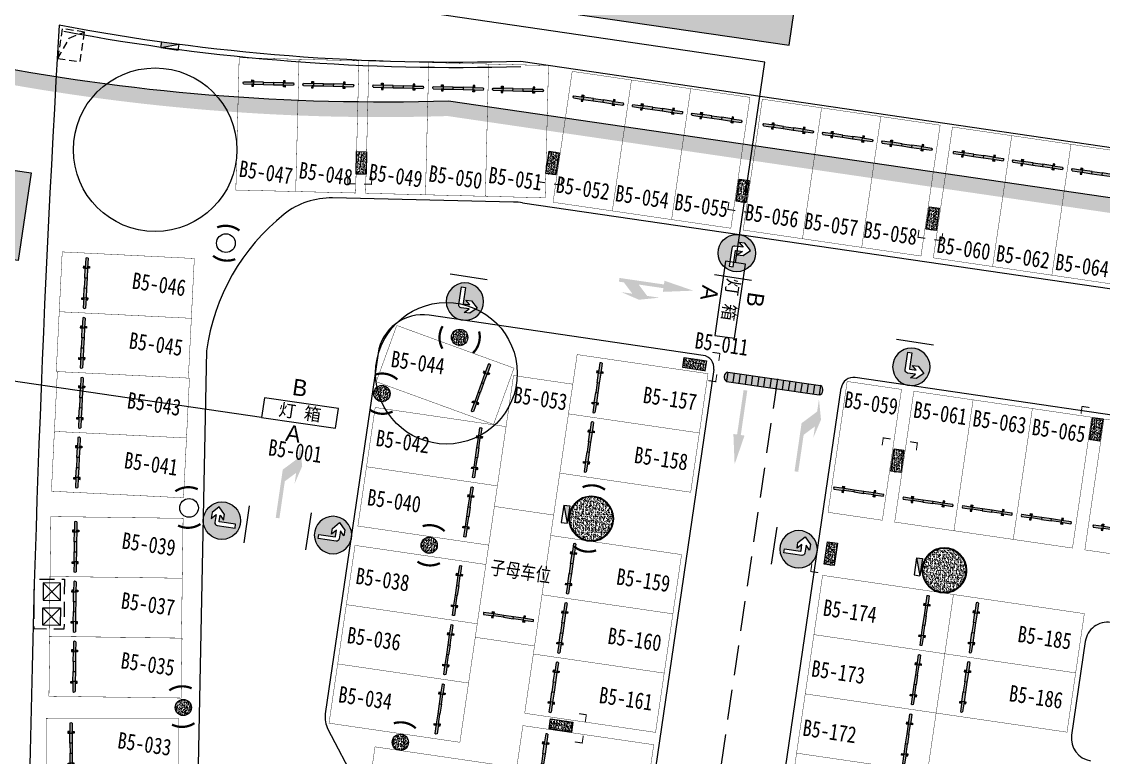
# Model space of a CAD drawing. Header units: inches. Extents: x -414268 to 632271, y -366004 to 318730.
# Drawn here: x -299767 to -256422, y 224862 to 254343 of the extents above; entities that cross this region are included whole.
import ezdxf

# ---------------------------------------------------------------- set-up
doc = ezdxf.new("R2010")
doc.units = ezdxf.units.IN
doc.header["$LTSCALE"] = 1200
doc.header["$MEASUREMENT"] = 0
doc.linetypes.add('DASHEDX2', pattern=[1.5, 1, -0.5])
doc.linetypes.add('HIDDEN', pattern=[0.375, 0.25, -0.125])
doc.layers.get('0').update_dxf_attribs({"linetype": 'CONTINUOUS', "lineweight": 0})
for name, color, linetype, lineweight in [('$DDT_AUDIT_GENERATED__1E20', 7, 'CONTINUOUS', 0), ('$DDT_AUDIT_GENERATED__1E23', 7, 'CONTINUOUS', 0), ('0--PAI--', 7, 'CONTINUOUS', 0), ('0--PAI--BLACK', 7, 'CONTINUOUS', 0), ('0--PAI--BLUE', 5, 'CONTINUOUS', 0), ('0--PAI--HUANG', 40, 'CONTINUOUS', 0), ('0--子母车位（文字）', 11, 'CONTINUOUS', 0), ('0--弧型立面标', 7, 'CONTINUOUS', 0), ('0--挡车架', 7, 'CONTINUOUS', 0), ('0--灯箱底色(黑色)', 7, 'CONTINUOUS', 0), ('0--灯箱编号', 3, 'CONTINUOUS', 0), ('0--直行箭头', 7, 'CONTINUOUS', 0), ('0--立面标', 7, 'CONTINUOUS', 0), ('0--路缘线', 1, 'CONTINUOUS', 0), ('0--转弯箭头', 7, 'CONTINUOUS', 0), ('0－－直行转弯箭头', 7, 'CONTINUOUS', 0), ('0－－车位', 4, 'CONTINUOUS', 0), ('0－－车位号码', 7, 'CONTINUOUS', 0), ('7', 7, 'CONTINUOUS', 0), ('COL-GRID-UG-1_8A_200701111', 7, 'CONTINUOUS', 0), ('COL-GRID-UG-1_8A_200701112', 7, 'CONTINUOUS', 0), ('COL-GRID-UG-1_8A_200701113', 7, 'CONTINUOUS', 0), ('COLUMN', 7, 'CONTINUOUS', 0), ('HATCH', 7, 'CONTINUOUS', 0), ('HY消火栓', 7, 'CONTINUOUS', 0), ('LEE-KT1', 7, 'CONTINUOUS', 0), ('LEESC', 7, 'CONTINUOUS', 0), ('PUB_TEXT', 7, 'CONTINUOUS', 0)]:
    doc.layers.add(name, color=color, linetype=linetype, lineweight=lineweight)
doc.styles.add('-宋体', font='', dxfattribs={"width": 0.8})
doc.styles.add('-黑体', font='simhei.ttf', dxfattribs={"width": 0.8})
doc.styles.add('方正大黑', font='', dxfattribs={"width": 0.8})
doc.styles.get('-宋体').set_extended_font_data('SimSun')
doc.styles.get('方正大黑').set_extended_font_data('FZDaHei-B02S')

# ---------------------------------------------------------------- blocks, each defined once
blk = doc.blocks.new('$DDT_AUDIT_GENERATED__1DE2')
at = {"layer": 'COL-GRID-UG-1_8A_200701112'}
h = blk.add_hatch(dxfattribs=at)
h.set_pattern_fill('AR-CONC', color=251, scale=0.02, angle=8.320600316395613, style=0)
h.set_pattern_definition([(50.00000000000038, (-65.0903522020077, -5.269292141296299), (0.1434520365201508, -0.01255042699651813), [0.015, -0.165]), (355.0000000000004, (-65.0903522020077, -5.269292141296299), (-0.02775026672260095, 0.1504384267400022), [0.012, -0.132]), (100.4514000000003, (-65.07839786600769, -5.270338009296299), (0.1157018763428035, 0.1378879084121915), [0.012748038, -0.1402284224]), (46.18420000000039, (-65.0903522020077, -5.2292921412963), (0.2134482097251291, -0.0331038028658023), [0.0225, -0.2475000000000001]), (96.63560000000038, (-65.07256485300769, -5.2320508026963), (0.1869325411097395, 0.1948235741800896), [0.0191220576, -0.2103426]), (351.1842000000003, (-65.0903522020077, -5.2292921412963), (0.1869323890267243, 0.1948237201850661), [0.01800000000000001, -0.1980000000000001]), (21.00000000000039, (-65.07035220200768, -5.239292141296302), (0.1193814104236928, -0.08052377813306705), [0.015, -0.165]), (326.0000000000004, (-65.07035220200768, -5.239292141296302), (0.04866306638431545, 0.1450300090093709), [0.012, -0.132]), (71.45140000000038, (-65.06040375540769, -5.2460024624963), (0.1680445257162976, 0.06450609934199153), [0.012748038, -0.1402284224]), (37.50000000000041, (-65.0903522020077, -5.269292141296299), (0.002431971063457723, 0.06657877076626231), [0, -0.1304, 0, -0.134, 0, -0.1325]), (7.500000000000348, (-65.0903522020077, -5.269292141296299), (0.05261390748842924, 0.07888234237647238), [0, -0.07640000000000001, 0, -0.1274, 0, -0.05050000000000001]), (327.5000000000003, (-65.13495220200768, -5.269292141296299), (0.1067644872344819, -0.004510974346875299), [0, -0.05000000000000002, 0, -0.156, 0, -0.207]), (317.5000000000003, (-65.15495220200769, -5.269292141296301), (0.1166372338684771, 0.02002099646646426), [0, -0.06500000000000002, 0, -0.1036, 0, -0.147])])
h.paths.add_polyline_path([(0.4500000000000597, -0.2000000000000028), (-0.4500000000000455, -0.2000000000000135), (-0.4500000000000313, 0.1999999999999922), (0.4500000000000455, 0.2000000000000028)])
at = {"layer": 'COL-GRID-UG-1_8A_200701113'}
blk.add_lwpolyline([(0.4500000000000597, -0.2000000000000028), (-0.4500000000000455, -0.2000000000000135), (-0.4500000000000313, 0.1999999999999922), (0.4500000000000455, 0.2000000000000028)], close=True, dxfattribs=at)
blk = doc.blocks.new('$DDT_AUDIT_GENERATED__1DE0')
at = {"layer": '$DDT_AUDIT_GENERATED__1E20'}
h = blk.add_hatch(dxfattribs=at)
h.set_pattern_fill('STEEL', color=256, scale=0.5, style=0)
h.set_pattern_definition([(315, (21.45000000000017, -21.45000000000019), (-0.04419417382415922, -0.04419417382415921), []), (315, (21.45000000000017, -21.48125000000019), (-0.04419417382415922, -0.04419417382415921), [])])
edge = h.paths.add_edge_path(flags=16)
edge.add_arc((-8.881784197001252e-16, 0), 0.8749999999999984, 0, 360)
edge = h.paths.add_edge_path()
edge.add_arc((-8.881784197001252e-16, 0), 0.8999999999999985, 0, 360)
h = blk.add_hatch(dxfattribs=at)
h.set_pattern_fill('AR-CONC', color=256, scale=0.025, style=0)
h.set_pattern_definition([(310, (21.45000000000017, -21.45000000000019), (0.1793150456501884, 0.01568803374564876), [0.01875, -0.20625]), (5.000000000000026, (21.45000000000017, -21.45000000000019), (-0.03468783340325002, -0.188048033425003), [0.015, -0.165]), (259.5486, (21.46494292000016, -21.44869266500019), (0.1446273454285054, -0.1723598855152384), [0.01593504749999999, -0.1752855279999999]), (313.8158, (21.45000000000017, -21.5000000000002), (0.2668102621564111, 0.04137975358225449), [0.02812499999999999, -0.3093749999999999]), (263.3644, (21.47223418625017, -21.4965516732502), (0.2336656763871758, -0.2435294677251105), [0.02390257199999999, -0.26292825]), (8.815800000000026, (21.45000000000017, -21.5000000000002), (0.2336654862834068, -0.2435296502313312), [0.0225, -0.2475]), (339, (21.47500000000016, -21.48750000000018), (0.1492267630296154, 0.1006547226663347), [0.01874999999999999, -0.2062499999999999]), (34, (21.47500000000016, -21.48750000000018), (0.06082883298039541, -0.1812875112617133), [0.015, -0.165]), (288.5486, (21.48743555825017, -21.4791120985002), (0.2100556571453725, -0.08063262417748812), [0.01593504749999999, -0.1752855279999999]), (322.5, (21.45000000000017, -21.45000000000019), (0.003039963829322657, -0.08322346345782788), [0, -0.163, 0, -0.1675, 0, -0.165625]), (352.5, (21.45000000000017, -21.45000000000019), (0.06576738436053713, -0.09860292797059007), [0, -0.0955, 0, -0.15925, 0, -0.063125]), (32.50000000000005, (21.39425000000017, -21.45000000000019), (0.1334556090431022, 0.005638717933594935), [0, -0.06249999999999999, 0, -0.195, 0, -0.2587499999999999]), (42.50000000000004, (21.36925000000016, -21.45000000000019), (0.1457965423355966, -0.02502624558307943), [0, -0.08124999999999999, 0, -0.1295, 0, -0.18375])])
edge = h.paths.add_edge_path()
edge.add_arc((-8.881784197001252e-16, 0), 0.8749999999999984, 0, 360)
at = {"layer": '$DDT_AUDIT_GENERATED__1E23'}
for radius in [0.8999999999999985, 0.8749999999999984]:
    blk.add_circle((-8.881784197001252e-16, 0), radius, dxfattribs=at)
blk = doc.blocks.new('COL-GRID-UG-1.8a 20070111$0$.65')
at = {"layer": 'COL-GRID-UG-1_8A_200701112'}
h = blk.add_hatch(dxfattribs=at)
h.set_pattern_fill('AR-CONC', color=251, scale=0.02000000000000003, angle=-71.45922951694362, style=0)
h.set_pattern_definition([(330.220170166661, (9.780911265253447, -53.02194924296044), (0.01310157522271839, -0.1434027500651823), [0.01500000000000002, -0.1650000000000003]), (275.2201701666611, (9.780911265253447, -53.02194924296044), (0.1431276881705953, 0.05400242977981085), [0.01200000000000002, -0.1320000000000001]), (20.67157016666113, (9.78200306402368, -53.03389947159923), (0.1562291924156083, -0.08940044134511446), [0.01274803800000002, -0.1402284224000002]), (326.4043701666611, (9.820276593525996, -53.01485199490259), (0.005293820626032765, -0.2159351186403456), [0.02250000000000003, -0.2475000000000004]), (16.85577016666115, (9.820717733939517, -53.03284658832125), (0.2249000141792535, -0.1493987403033274), [0.01912205760000002, -0.2103426000000002]), (271.4043701666612, (9.820276593525996, -53.01485199490259), (0.2249001308833271, -0.1493985647275436), [0.01800000000000001, -0.1980000000000001]), (301.2201701666611, (9.813983885486785, -53.03630897105332), (-0.05806413691702267, -0.1317746409733485), [0.01500000000000002, -0.1650000000000003]), (246.2201701666611, (9.813983885486785, -53.03630897105332), (0.1513631941852344, -0.02215809082988847), [0.01200000000000002, -0.1320000000000001]), (351.6715701666611, (9.809145200398241, -53.0472901880612), (0.0932989364987837, -0.1539328032737996), [0.01274803800000002, -0.1402284224000002]), (317.7201701666611, (9.780911265253447, -53.02194924296044), (0.06595388672758523, 0.009419767806314105), [0, -0.1304000000000001, 0, -0.1340000000000001, 0, -0.1325000000000001]), (287.720170166661, (9.780911265253447, -53.02194924296044), (0.08696608138238515, -0.03778290471883278), [0, -0.0764000000000001, 0, -0.1274000000000002, 0, -0.05050000000000007]), (247.7201701666611, (9.772997833668946, -52.97805690193655), (0.01450395159196302, -0.1058708647939462), [0, -0.05000000000000007, 0, -0.1560000000000002, 0, -0.2070000000000003]), (237.7201701666611, (9.769449209640019, -52.95837423780027), (0.04039841199479828, -0.1112342255436634), [0, -0.06500000000000007, 0, -0.1036000000000001, 0, -0.1470000000000002])])
edge = h.paths.add_edge_path()
edge.add_arc((-3.552713678800501e-15, 0), 0.325, 8.320600316395307, 368.3206003163953)
at = {"layer": 'COL-GRID-UG-1_8A_200701113'}
blk.add_circle((-3.552713678800501e-15, 0), 0.325, dxfattribs=at)
blk = doc.blocks.new('HY')
for p, q in [((0, 0), (0.2400000000000055, -1.77635683940025e-15)), ((0, 0), (0.2400000000000038, -0.6999999999999993)), ((1.77635683940025e-15, -1.77635683940025e-15), (0, -0.6999999999999993)), ((0.240000000000002, -1.77635683940025e-15), (0.2400000000000002, -0.6999999999999993)), ((0, -0.6999999999999993), (0.2400000000000038, -0.6999999999999993))]:
    blk.add_line(p, q)
blk.add_solid([(1.77635683940025e-15, -5.329070518200751e-15), (0.2400000000000055, -1.77635683940025e-15), (0.2400000000000002, -0.6999999999999993)])
blk = doc.blocks.new('A$C7BA82A1D')
at = {"layer": 'LEESC', "ltscale": 0.002}
for p, q in [((1050.000026589027, 1150.000043765234), (350.0000265890267, 1850.000043765234)), ((1050.000026589027, 1850.000043765234), (350.0000265890267, 1150.000043765234)), ((1050.000026589027, 150.0000437652343), (350.0000265890267, 850.0000437652343)), ((1050.000026589027, 850.0000437652343), (350.0000265890267, 150.0000437652343))]:
    blk.add_line(p, q, dxfattribs=at)
at = {"layer": 'LEESC', "linetype": 'HIDDEN', "ltscale": 2, "flags": 128}
blk.add_lwpolyline([(1200.000026589027, 2000.000043765234), (1200.000026589027, 4.376523429527879e-05), (2.658902667462826e-05, 4.376523429527879e-05), (2.658902667462826e-05, 2000.000043765234), (1200.000026589027, 2000.000043765234)], dxfattribs=at)
at = {"layer": 'LEESC', "linetype": 'Continuous', "ltscale": 2, "flags": 128}
for points in [[(350.0000265890267, 1150.000043765234), (1050.000026589027, 1150.000043765234), (1050.000026589027, 1850.000043765234), (350.0000265890267, 1850.000043765234), (350.0000265890267, 1150.000043765234)], [(350.0000265890267, 850.0000437652343), (1050.000026589027, 850.0000437652343), (1050.000026589027, 150.0000437652343), (350.0000265890267, 150.0000437652343), (350.0000265890267, 850.0000437652343)]]:
    blk.add_lwpolyline(points, dxfattribs=at)
blk = doc.blocks.new('A$C6F4820FC')
at = {"layer": '0--挡车架'}
h = blk.add_hatch(color=256, dxfattribs=at)
h.paths.add_polyline_path([(2017.784217856827, 79.3952663297232, 0.3952043560108401), (2017.78421785311, 169.3952663332057), (1617.474230922457, 169.3952663332057), (1617.474230922458, 79.39526633119387), (1684.499301437642, 79.39526633119385)])
h.paths.add_polyline_path([(818.9364171714836, 169.3952663332057), (818.9364171714836, 79.39526633119385), (1216.632018534735, 79.39526633119385), (1216.632018534736, 169.3952663332057)])
h.paths.add_polyline_path([(418.094204783764, 79.39526633119385), (418.0942047837638, 169.3952663332057), (351.0691342685791, 169.3952663332057), (17.78421785310638, 169.395266333202, 0.3952043560108128), (17.78421784939219, 79.39526632972411)])
h = blk.add_hatch(color=256, dxfattribs=at)
h.paths.add_polyline_path([(1617.474230922457, 169.3952663332057), (1684.499301437642, 169.3952663332057), (1684.499301437642, 248.7905199443812), (1617.474230922457, 248.7905199443812)])
h.paths.add_polyline_path([(1638.848788944474, 209.0928931387934, -1), (1663.124743415625, 209.0928931387934, -1)], flags=16)
h.paths.add_polyline_path([(1617.474230922457, 1.272001827601343e-05), (1684.499301437642, 1.272001827601343e-05), (1684.499301437642, 79.39526633119387), (1617.474230922457, 79.39526633119384)])
h.paths.add_polyline_path([(1638.848788944473, 39.69763952560606, -1), (1663.124743415624, 39.69763952560606, -1)], flags=16)
h.paths.add_polyline_path([(351.069134268579, 248.7905199443813), (351.0691342685791, 169.3952663332057), (418.0942047837639, 169.3952663332057), (418.0942047837638, 248.7905199443812)])
h.paths.add_polyline_path([(396.7196467617473, 209.0928931387934, 1), (372.4436922905957, 209.0928931387934, 1)], flags=16)
h.paths.add_polyline_path([(418.0942047837639, 79.39526633119387), (351.0691342685791, 79.39526633119387), (351.0691342685791, 1.272001827601343e-05), (418.0942047837639, 1.272001827601343e-05)])
h.paths.add_polyline_path([(372.4436922905957, 39.69763952560606, -1), (396.7196467617473, 39.69763952560606, -1)], flags=16)
h = blk.add_hatch(color=40, dxfattribs=at)
h.paths.add_polyline_path([(1216.632018534736, 169.3952663332056), (1216.632018534735, 79.39526633119385), (1617.474230922457, 79.39526633119385), (1617.474230922457, 169.3952663332056)])
h.paths.add_polyline_path([(818.9364171714836, 79.39526633119385), (818.9364171714836, 169.3952663332057), (418.0942047837639, 169.3952663332057), (418.0942047837639, 79.39526633119385)])
for p, q in [((17.78421785310638, 169.395266333202), (418.0942047837639, 169.3952663332057)), ((17.78421784939155, 79.39526632972411), (418.0942047837639, 79.39526633119385)), ((818.9364171714838, 169.3952663332057), (1216.632018534736, 169.3952663332057)), ((818.9364171714838, 79.39526633119385), (1216.632018534735, 79.39526633119385)), ((1617.474230922457, 169.3952663332057), (2017.78421785311, 169.3952663332057)), ((1617.474230922457, 79.39526633119385), (2017.784217856827, 79.3952663297232))]:
    blk.add_line(p, q, dxfattribs=at)
for points in [[(418.0942047837639, 169.3952663332057), (351.0691342685791, 169.3952663332057), (351.0691342685791, 248.7905199443812), (418.0942047837639, 248.7905199443812)], [(418.0942047837639, 79.39526633119385), (351.0691342685791, 79.39526633119385), (351.0691342685791, 1.272001827601343e-05), (418.0942047837639, 1.272001827601343e-05)], [(1617.474230922457, 169.3952663332057), (1684.499301437642, 169.3952663332057), (1684.499301437642, 248.7905199443812), (1617.474230922457, 248.7905199443812)], [(1617.474230922457, 79.39526633119385), (1684.499301437642, 79.39526633119385), (1684.499301437642, 1.272001827601343e-05), (1617.474230922457, 1.272001827601343e-05)]]:
    blk.add_lwpolyline(points, close=True, dxfattribs=at)
at = {"layer": '0--挡车架', "color": 0}
for points in [[(818.9364171714838, 169.3952663332057), (818.9364171714838, 79.39526633119385), (418.0942047837639, 79.39526633119385), (418.0942047837639, 169.3952663332057)], [(1617.474230922457, 169.3952663332057), (1617.474230922457, 79.39526633119385), (1216.632018534735, 79.39526633119385), (1216.632018534736, 169.3952663332057)]]:
    blk.add_lwpolyline(points, close=True, dxfattribs=at)
at = {"layer": '0--挡车架'}
for centre in [(384.5816695261715, 209.0928931387934), (384.5816695261715, 39.69763952560606), (1650.986766180049, 209.0928931387934), (1650.986766180049, 39.69763952560606)]:
    blk.add_circle(centre, 12.13797723557582, dxfattribs=at)
for centre, start, end in [((65.82469069586296, 124.3952663294804), 136.8717046789877, 223.1282953162828), ((1969.743745010358, 124.3952663294804), 316.871704683716, 43.12829532101674)]:
    blk.add_arc(centre, 65.82466886578737, start, end, dxfattribs=at)
blk = doc.blocks.new('A$C001A7B1A')
at = {"layer": '0－－车位', "const_width": 15}
blk.add_lwpolyline([(2407.499988817268, 5307.500045389108), (7.499988817267877, 5307.500045389108), (7.499988817267877, 7.500045389109687), (2407.499988817268, 7.500045389109687)], close=True, dxfattribs=at)
at = {"layer": '0--挡车架'}
blk.add_blockref('A$C6F4820FC', (189.7157709641579, 883.1047790596294), dxfattribs=at)
blk = doc.blocks.new('A$C62CC74C0')
at = {"layer": '0－－车位', "const_width": 15}
blk.add_lwpolyline([(2207.500087879111, 5307.500045389108), (7.500087879110652, 5307.500045389108), (7.500087879110652, 7.500045389109687), (2207.500087879111, 7.500045389109687)], close=True, dxfattribs=at)
at = {"layer": '0--挡车架'}
blk.add_blockref('A$C6F4820FC', (89.71587002600063, 883.1047790596294), dxfattribs=at)
blk = doc.blocks.new('A$C29882D7A')
at = {"layer": '0--PAI--BLACK'}
h = blk.add_hatch(color=256, dxfattribs=at)
h.paths.add_polyline_path([(3874.999797726574, 380.0000303354391), (3874.999797726574, 3.033546090591699e-05, 0.6578947368418079)])
h.paths.add_polyline_path([(3374.999797726516, 3.033543907804415e-05), (3624.999797726574, 3.033543907804415e-05), (3624.999797726574, 380.0000303354354), (3374.999797726574, 380.0000303354391)])
h.paths.add_polyline_path([(3124.999797726516, 380.0000303354427), (2874.999797726516, 380.0000303354354), (2874.999797726574, 3.033544271602295e-05), (3124.999797726574, 3.033544271602295e-05)])
h.paths.add_polyline_path([(2624.999797726574, 380.0000303354427), (2374.999797726516, 380.0000303354391), (2374.999797726632, 3.033543907804415e-05), (2624.999797726574, 3.033543907804415e-05)])
h.paths.add_polyline_path([(2124.999797726574, 380.0000303354427), (1874.999797726516, 380.00003033545), (1874.999797726574, 3.033543544006534e-05), (2124.999797726516, 3.033544271602295e-05)])
h.paths.add_polyline_path([(1374.999797726574, 3.033543180208653e-05), (1624.999797726574, 3.033543180208653e-05), (1624.999797726632, 380.00003033545), (1374.999797726574, 380.0000303354573)])
h.paths.add_polyline_path([(1124.999797726574, 380.0000303354536), (874.9997977265739, 380.0000303354573), (874.9997977265157, 3.033543544006534e-05), (1124.999797726574, 3.033544271602295e-05)])
h.paths.add_polyline_path([(374.9997977265739, 3.033543544006534e-05), (624.9997977265157, 3.033543180208653e-05), (624.9997977265739, 380.0000303354609), (374.9997977265157, 380.0000303354609)])
h.paths.add_polyline_path([(124.9997977265739, 3.03354681818746e-05), (124.9997977265739, 380.0000303354573, 0.6578947368418557)])
at = {"layer": '0--PAI--HUANG'}
h = blk.add_hatch(color=40, dxfattribs=at)
h.paths.add_polyline_path([(3624.999797726574, 3.033543907804415e-05), (3874.999797726574, 3.033544271602295e-05), (3874.999797726574, 380.0000303354282), (3624.999797726516, 380.0000303354318)])
h.paths.add_polyline_path([(3124.999797726574, 3.033543544006534e-05), (3374.999797726632, 3.033544271602295e-05), (3374.999797726632, 380.0000303354391), (3124.999797726574, 380.0000303354391)])
h.paths.add_polyline_path([(2874.999797726516, 380.0000303354427), (2624.999797726632, 380.0000303354464), (2624.999797726574, 3.033543544006534e-05), (2874.999797726516, 3.033543907804415e-05)])
h.paths.add_polyline_path([(2124.999797726574, 3.033543907804415e-05), (2374.999797726516, 3.033543544006534e-05), (2374.999797726632, 380.0000303354391), (2124.999797726574, 380.0000303354427)])
h.paths.add_polyline_path([(1874.999797726632, 380.00003033545), (1624.999797726632, 380.0000303354536), (1624.999797726574, 3.033543180208653e-05), (1874.999797726574, 3.033543180208653e-05)])
h.paths.add_polyline_path([(1124.999797726632, 3.033543907804415e-05), (1374.999797726574, 3.033543907804415e-05), (1374.999797726574, 380.00003033545), (1124.999797726574, 380.00003033545)])
h.paths.add_polyline_path([(624.9997977265739, 3.033543544006534e-05), (874.9997977266321, 3.033544271602295e-05), (874.9997977266321, 380.0000303354573), (624.9997977265739, 380.0000303354609)])
h.paths.add_polyline_path([(374.9997977265739, 380.0000303354573), (124.9997977265157, 380.0000303354536), (124.9997977266321, 3.033543180208653e-05), (374.9997977265739, 3.033543544006534e-05)])
for p, q in [((124.9997977265739, 380.0000303354609), (3874.999797726632, 380.0000303354318)), ((124.9997977265739, 380.0000303354573), (124.9997977265739, 3.033546090591699e-05)), ((124.9997977266903, 3.033543180208653e-05), (3874.999797726574, 3.033543907804415e-05)), ((374.9997977265739, 380.0000303354573), (374.9997977265739, 3.033546090591699e-05)), ((624.9997977265739, 380.0000303354573), (624.9997977265739, 3.033546090591699e-05)), ((874.9997977265739, 380.0000303354536), (874.9997977265739, 3.033546090591699e-05)), ((1124.999797726574, 380.00003033545), (1124.999797726574, 3.033545362995937e-05)), ((1374.999797726574, 380.00003033545), (1374.999797726574, 3.033545362995937e-05)), ((1624.999797726574, 380.00003033545), (1624.999797726574, 3.033545362995937e-05)), ((1874.999797726574, 380.0000303354464), (1874.999797726574, 3.033545362995937e-05)), ((2124.999797726574, 380.0000303354464), (2124.999797726574, 3.033545362995937e-05)), ((2374.999797726574, 380.0000303354464), (2374.999797726574, 3.033545362995937e-05)), ((2624.999797726574, 380.0000303354391), (2624.999797726574, 3.033545362995937e-05)), ((2874.999797726574, 380.0000303354391), (2874.999797726574, 3.033545362995937e-05)), ((3124.999797726574, 380.0000303354391), (3124.999797726574, 3.033544635400176e-05)), ((3374.999797726574, 380.0000303354391), (3374.999797726574, 3.033544635400176e-05)), ((3624.999797726574, 380.0000303354318), (3624.999797726574, 3.033544635400176e-05)), ((3874.999797726574, 380.0000303354318), (3874.999797726574, 3.033544635400176e-05))]:
    blk.add_line(p, q)
for centre, start, end in [((206.8997977266554, 190.0000303354645), 113.3185853070667, 246.6814146929501), ((3793.099797726492, 190.0000303354536), 293.3185853070499, 66.68141469293329)]:
    blk.add_arc(centre, 206.9000000000259, start, end)
blk = doc.blocks.new('A$C7C86658F')
at = {"lineweight": 0, "ltscale": 5}
blk.add_lwpolyline([(-6107.229106128681, 112213.2378042227), (-3107.229106128798, 112213.2378042257), (-3107.229106129613, 113013.2378042257), (-6107.229106129613, 113013.2378042227)], close=True, dxfattribs=at)
at = {"layer": 'PUB_TEXT', "style": '-宋体'}
blk.add_text('灯 箱', height=500, dxfattribs=at).set_placement((-5467.208946702653, 112391.5051336742))
blk = doc.blocks.new('A$C05C00BD5')
blk.add_blockref('A$C7C86658F', (15917.71773816738, -1755.687899066339))
at = {"color": 1, "style": '方正大黑'}
for s, p in [('B', (10869.16250029986, 111530.6753273577)), ('A', (10869.16250029975, 109671.1952866547))]:
    blk.add_text(s, height=661.5104015238736, dxfattribs=at).set_placement(p)
blk = doc.blocks.new('A$C27BC456A')
blk.add_hatch(color=250).paths.add_polyline_path([(14884.73986124818, 112855.557986891), (14884.7398612483, 114955.557986891), (8329.665222129555, 114955.557986891), (8329.665222129554, 112855.5579868909)])
at = {"color": 250}
blk.add_lwpolyline([(8329.665222129552, 114955.557986891), (14884.73986124829, 114955.557986891), (14884.73986124818, 112855.557986891), (8329.665222129552, 112855.5579868909), (8329.665222129552, 114955.557986891)], dxfattribs=at)
blk = doc.blocks.new('A$C50091FAB')
at = {"layer": '0--PAI--BLUE'}
h = blk.add_hatch(color=256, dxfattribs=at)
edge = h.paths.add_edge_path()
edge.add_arc((299.9999944004085, 400.0000107713568), 300, 0, 360)
edge = h.paths.add_edge_path(flags=16)
edge.add_line((312.3871690364904, 573.9583468705459), (384.2358726081438, 506.9583468705459))
edge.add_line((384.2358726081438, 506.9583468705423), (253.9024450060242, 506.9583468705423))
edge.add_arc((253.9024450060242, 462.9583468705459), 44, 90, 180)
edge.add_line((209.9024450060242, 462.9583468705459), (209.9024450060242, 173.9583468705459))
edge.add_line((209.9024450060242, 173.9583468705459), (275.9024450060242, 173.9583468705459))
edge.add_line((275.9024450060242, 173.9583468705459), (275.9024450060242, 435.9583468705459))
edge.add_arc((280.9024450060242, 435.9583468705459), 5, 90, 180, ccw=False)
edge.add_line((280.9024450060242, 440.9583468705459), (384.2358726081438, 440.9583468705459))
edge.add_line((384.2358726081438, 440.9583468705459), (312.3871690364904, 373.9583468705459))
edge.add_line((312.3871690364904, 373.9583468705459), (404.3871690364904, 373.9583468705459))
edge.add_line((404.3871690364904, 373.9583468705459), (511.6240400389579, 473.9583468705459))
edge.add_line((511.6240400389652, 473.9583468705459), (404.3871690364977, 573.9583468705459))
edge.add_line((404.3871690364904, 573.9583468705459), (312.3871690364904, 573.9583468705459))
at = {"layer": '0--PAI--'}
blk.add_lwpolyline([(312.3871690364904, 573.9583468705459), (384.2358726081438, 506.9583468705423), (253.9024450060242, 506.9583468705459, 0.414213562373095), (209.9024450060242, 462.9583468705459), (209.9024450060242, 173.9583468705459), (275.9024450060242, 173.9583468705459), (275.9024450060242, 435.9583468705459, -0.414213562373095), (280.9024450060242, 440.9583468705459), (384.2358726081438, 440.9583468705459), (312.3871690364904, 373.9583468705459), (404.3871690364904, 373.9583468705459), (511.6240400389652, 473.9583468705459), (404.3871690364904, 573.9583468705459)], format="xyb", close=True, dxfattribs=at)
blk.add_circle((299.9999944004085, 400.0000107713568), 300, dxfattribs=at)
at = {"layer": '7'}
blk.add_line((599.9999944004085, 1.07713567558676e-05), (-5.599591531790793e-06, 1.07713567558676e-05), dxfattribs=at)

msp = doc.modelspace()

# ---------------------------------------------------------------- hatches: boundary and pattern name
at = {"layer": '0--灯箱底色(黑色)'}
msp.add_hatch(color=250, dxfattribs=at).paths.add_polyline_path([(-268501.3763065931, 256906.2535479294), (-279036.3040978389, 258447.0018827768), (-279549.8868761265, 254935.3592857083), (-269014.9590848818, 253394.6109508483)])
at = {"layer": '0--直行箭头'}
msp.add_hatch(color=256, dxfattribs=at).paths.add_polyline_path([(-271198.0981017945, 236600.6308248895), (-270801.8121287713, 237755.4392192065), (-270950.2332021913, 237777.1460145682), (-270689.7516578513, 239558.1988956074), (-270838.1727312711, 239579.9056909691), (-271098.6542756113, 237798.8528099298), (-271247.0753490311, 237820.5596052915)])
at = {"layer": '0--转弯箭头'}
for points in [[(-267736.7260115229, 238391.3749784497), (-267818.8512008206, 239211.896430505), (-267891.2071853595, 238717.1595191052), (-268515.0093708921, 238252.5404995582), (-268601.8365523387, 237658.8562058785), (-268797.1977105939, 236323.066545099), (-268648.7766371738, 236301.3597497373), (-268431.708683557, 237785.5704839368), (-267978.034366806, 238123.4752254254), (-268043.1547528912, 237678.2120051656)], [(-288526.0773278938, 236530.2688703857), (-288608.2025171915, 237350.790322441), (-288680.5585017303, 236856.0534110411), (-289304.360687263, 236391.4343914941), (-289391.1878687096, 235797.7500978145), (-289586.5490269646, 234461.9604370349), (-289438.1279535448, 234440.2536416734), (-289221.0599999279, 235924.4643758727), (-288767.385683177, 236262.3691173613), (-288832.506069262, 235817.1058971016)]]:
    msp.add_hatch(color=256, dxfattribs=at).paths.add_polyline_path(points)
at = {"layer": '0－－直行转弯箭头'}
msp.add_hatch(color=256, dxfattribs=at).paths.add_polyline_path([(-274208.6519553008, 243281.8059122906), (-274703.3888667003, 243354.1618968294), (-275041.2936081892, 243807.8362135803), (-274051.8197853897, 243663.1242445027), (-274073.5265807513, 243514.7031710827), (-272853.5978003493, 243563.6804183194), (-274008.4061946664, 243959.9663913426), (-274030.112990028, 243811.5453179226), (-275811.1658710673, 244072.0268622624), (-275832.8726664289, 243923.6057888424), (-275634.9779018689, 243894.6633950268), (-275297.0731603802, 243440.989078276), (-275742.3363806402, 243506.109464361), (-275029.173407356, 243199.6807229928)])
at = {"layer": 'HATCH'}
h = msp.add_hatch(color=256, dxfattribs=at)
edge = h.paths.add_edge_path(flags=16)
edge.add_line((-213828.8317525553, 164675.2092991319), (-207891.3891939657, 239618.7662408402))
edge.add_line((-207891.3891939657, 239618.7662408402), (-282700.2386240485, 250559.6697721759))
edge.add_arc((-285362.6263338627, 335716.2329774114), 85198.17231164422, 259.28221711276, 271.7907475360558, ccw=False)
edge.add_arc((453050.180036892, 207309.5370600322), 755580.3176841394, 176.6088067114946, 182.0416388163997)
edge.add_arc((-292656.4627132135, 180726.2818498493), 9400.00000000002, 182.0416388163997, 261.6795084692159)
edge.add_line((-294016.7375629385, 171425.2253328075), (-219127.1907767964, 160472.6666838153))
edge.add_line((-219127.1907767963, 160472.6666838153), (-213828.8317525553, 164675.2092991319))
edge = h.paths.add_edge_path()
edge.add_line((-213251.3346596601, 164367.442742519), (-207248.9124130177, 240131.1859687408))
edge.add_line((-207248.9124130178, 240131.1859687408), (-282666.0269515333, 251161.0491609127))
edge.add_arc((-285362.6263338625, 335716.2329774108), 84598.17231164363, 258.8202296067447, 271.8266344894376, ccw=False)
edge.add_arc((453050.1800368755, 207309.537060032), 756180.3176841228, 176.5569181422628, 182.0416388163997)
edge.add_arc((-292656.4627132135, 180726.2818498494), 9999.999999999993, 182.0416388163993, 261.6795084692165)
edge.add_line((-294103.5636171761, 170831.540874273), (-218957.468384922, 159841.4621437349))
edge.add_line((-218957.468384922, 159841.4621437349), (-213251.3346596602, 164367.4427425191))

# ---------------------------------------------------------------- linework, layer by layer
at = {"color": 250, "lineweight": 0, "ltscale": 5}
msp.add_lwpolyline([(-286573.1720702885, 255962.5248422859), (-269014.9590848829, 253394.6109508421), (-268501.3763065943, 256906.2535479232), (-286059.5892919991, 259474.1674393668)], close=True, dxfattribs=at)
at = {"color": 6}
for points in [[(-271161.3420889106, 244682.8786482484), (-269985.3462864835, 252723.7965463199), (-286946.8731864796, 255204.4442397798)], [(-290154.1192882647, 238481.00464664), (-329018.2140405502, 244164.9343762025)]]:
    msp.add_lwpolyline(points, dxfattribs=at)
at = {"color": 250}
msp.add_lwpolyline([(-299900.965820294, 244766.1478501969), (-327994.1065969674, 248874.8100760637), (-327480.523818734, 252386.4526731478), (-299387.3830420601, 248277.7904472811), (-299900.965820294, 244766.1478501969)], dxfattribs=at)
for centre, radius in [((-294417.8627388028, 249211.1582149221), 3276.682387444182), ((-282746.8723522594, 240251.2873622099), 2836.351633931292)]:
    msp.add_circle(centre, radius)
at = {"layer": '0--弧型立面标'}
for points, const_width in [([(-291040.0239871294, 245971.7322769455, 0.2679491924311205), (-291931.1352954812, 246097.9092801095, 0.2679491924311205)], 89.99999999999997), ([(-291207.4546497391, 244826.9184868915, -0.2679491924311205), (-292097.3776903634, 244961.2203177267, -0.2679491924311205)], 89.99999999999999), ([(-282906.7142491489, 241239.8736018993, -0.2679491924311205), (-282898.6408109876, 242139.8373898354, -0.2679491924311205)], 90), ([(-281686.3460117865, 241061.3929927519, 0.2679491924311205), (-281436.3520101357, 241925.9755504863, 0.2679491924311205)], 90), ([(-284714.0327068858, 240004.2294750365, 0.2679491924311205), (-285592.126779047, 240201.589046467, 0.2679491924311205)], 90), ([(-284901.8998968439, 238719.6801194368, -0.2679491924311205), (-285799.7359831595, 238782.0528868071, -0.2679491924311205)], 90), ([(-276394.1634819442, 235587.7231150603, 0.2679491924311205), (-277288.5538575028, 235688.0518552512, 0.2679491924311205)], 89.99999999999997), ([(-292711.4905315497, 235606.2110740719, 0.2679491924311205), (-293607.7070542018, 235523.7735551546, 0.2679491924311205)], 89.99999999999999), ([(-292602.0522524677, 234211.9553222343, -0.2679491924311205), (-293500.1553243436, 234153.552648605, -0.2679491924311205)], 89.99999999999999), ([(-282819.553110284, 233928.6055245916, 0.2679491924311205), (-283697.6471824453, 234125.965096022, 0.2679491924311205)], 90), ([(-276749.9049537293, 233155.3267054129, -0.2679491924311205), (-277635.5673654188, 233315.3332444056, -0.2679491924311205)], 89.99999999999996), ([(-283007.4203002421, 232644.0561689918, -0.2679491924311205), (-283905.2563865578, 232706.4289363621, -0.2679491924311205)], 90), ([(-292953.4757352677, 227626.9509886859, 0.2679491924311205), (-293849.69225792, 227544.5134697685, 0.2679491924311205)], 89.99999999999999), ([(-292844.0374561858, 226232.6952368483, -0.2679491924311205), (-293742.1405280617, 226174.292563219, -0.2679491924311205)], 89.99999999999999), ([(-283974.917655619, 226028.7546643983, 0.2679491924311205), (-284853.0117277802, 226226.1142358287, 0.2679491924311205)], 90)]:
    msp.add_lwpolyline(points, format="xyb", dxfattribs=dict(at, const_width=const_width))
at = {"layer": '0--立面标'}
for points, const_width in [([(-286401.6374216578, 247837.1415179563), (-286701.5715369188, 247843.4285285866), (-286695.2845262884, 248143.3626438476)], 39.99999999999999), ([(-286043.9292211611, 247829.6434870733), (-285743.9951059002, 247823.3564764429), (-285737.7080952697, 248123.2905917038)], 39.99999999999999), ([(-278792.2697105094, 247888.2986197411), (-279089.1118573493, 247931.7122104644), (-279045.6982666261, 248228.5543573042)], 40), ([(-278438.2490613901, 247836.5225908581), (-278141.4069145502, 247793.1090001347), (-278097.9933238268, 248089.9511469746)], 40), ([(-271173.3212749525, 246774.0164578418), (-271470.1634217925, 246817.4300485651), (-271426.7498310691, 247114.272195405)], 40), ([(-270819.3006258332, 246722.2404289588), (-270522.4584789933, 246678.8268382354), (-270479.0448882699, 246975.6689850753)], 40), ([(-263554.372839396, 245659.7342959426), (-263851.2149862361, 245703.1478866659), (-263807.8013955127, 245999.9900335058)], 40), ([(-263200.3521902767, 245607.9582670596), (-262903.5100434369, 245564.5446763363), (-262860.0964527135, 245861.3868231761)], 40), ([(-272084.8391858757, 241090.7874075209), (-271787.9970390357, 241047.3738167975), (-271831.4106297591, 240750.5316699577)], 40), ([(-272250.4889616192, 239958.1505019807), (-271953.6468147793, 239914.7369112574), (-271910.2332240561, 240211.5790580972)], 40), ([(-256978.7694504028, 238881.5029918281), (-257275.6115972426, 238924.9165825516), (-257319.0251879662, 238628.0744357117)], 40.00000000000001), ([(-264945.0266117466, 237621.0479790083), (-265241.8687585865, 237664.4615697318), (-265285.2823493099, 237367.6194228919)], 40.00000000000001), ([(-264170.0414912862, 237507.705291002), (-263873.1993444464, 237464.2917002786), (-263916.6129351697, 237167.4495534388)], 40), ([(-267850.7071282349, 232264.9270346029), (-268147.5492750747, 232308.3406253261), (-268104.1356843515, 232605.182772166)], 40.00000000000001), ([(-277436.3061519095, 226612.8109842962), (-277139.4640050696, 226569.3973935728), (-277182.877595793, 226272.555246733)], 40), ([(-277601.9559276531, 225480.174078756), (-277305.1137808132, 225436.7604880327), (-277261.7001900899, 225733.6026348726)], 40)]:
    msp.add_lwpolyline(points, dxfattribs=dict(at, const_width=const_width))
at = {"layer": '0--路缘线'}
for p, q in [((-280057.7511298214, 247113.1488534999), (-287308.8816294114, 247278.2964446924)), ((-279691.9237884759, 247082.3480994172), (-211960.0195129267, 237176.4597259651)), ((-272459.4757859323, 240971.4020997015), (-283442.6352190495, 242577.7049564716)), ((-292359.3888688511, 241150.7160796867), (-292975.5636368885, 210811.348806185)), ((-285484.1696444288, 241057.1336197724), (-287598.3625208248, 226601.2560522562)), ((-272037.0948590714, 240404.3092037628), (-277003.6955279848, 206444.9803278937)), ((-233363.5823850462, 235253.5714845464), (-266362.5341449928, 240079.7156195928)), ((-269248.3133942211, 223803.2248738767), (-266929.6270409315, 239657.3346927319)), ((-257145.1839160314, 229509.2476680311), (-257695.2960000486, 225747.8344953021)), ((-287493.4680522982, 225990.1543684613), (-286245.5045282406, 223623.2008670605))]:
    msp.add_line(p, q, dxfattribs=at)
at = {"layer": '0--路缘线', "linetype": 'DASHEDX2'}
msp.add_line((-269483.3609500014, 240030.8219482469), (-271855.7127501009, 223809.7725103293), dxfattribs=at)
at = {"layer": '0--路缘线'}
for centre, radius, start, end in [((-282420.9052798912, 337908.2251123359), 85398.17231164439, 259.434756679441, 271.7788695633599), ((-287377.1901952995, 244279.074222211), 3000, 88.69528973437426, 128.460232974812), ((-280126.0596957094, 244113.9266310185), 3000, 81.67939968390236, 88.69528973437426), ((-283989.4682928354, 240014.0513000121), 8446.749509140285, 128.460232974812, 172.2663420871305), ((-283703.1167633896, 240796.6520754323), 1800, 81.67939968390236, 171.6793996841437), ((-272531.8317704712, 240476.6651883018), 500, 351.6793996841437, 81.67939968390236), ((-266434.8901295317, 239584.978708193), 500, 81.67939968390236, 171.6793996841437), ((-256254.6574755118, 229379.0068958611), 900, 81.67939968390236, 171.6793996841437), ((-286608.8886980252, 226456.5440831785), 1000, 171.6793996841437, 207.8001991328313), ((-256804.769559529, 225617.593723132), 900, 171.6793996841437, 261.6793996839024)]:
    msp.add_arc(centre, radius, start, end, dxfattribs=at)
at = {"layer": '0－－车位', "const_width": 15}
for points in [[(-285557.2350797256, 239913.8862802088), (-284736.0329471778, 242169.0197701599), (-280037.8381764463, 240458.1819940188), (-280859.0403089941, 238203.0485040677)], [(-277681.7976422935, 239814.961680499), (-280056.5348170457, 240162.2704060595), (-280823.5082526585, 234918.0591451487), (-278448.7710779064, 234570.7504195882)]]:
    msp.add_lwpolyline(points, close=True, dxfattribs=at)
at = {"layer": 'COLUMN'}
for points in [[(-210887.1106985838, 166867.2014340563), (-204949.6681399942, 241810.7583757646), (-279758.5175700771, 252751.6619071004, -0.05463301858709951), (-298265.3439897721, 254196.3243621231, 0.02370964325649418), (-299108.7745434197, 182583.3916606845, 0.3621818479760356), (-291075.016508967, 173617.2174677319), (-216185.4697228249, 162664.6588187397)], [(-213251.3346596601, 164367.442742519), (-207248.9124130178, 240131.1859687408), (-282666.0269515333, 251161.0491609127, -0.0568121518568378), (-301765.1959296255, 252723.4232338751, 0.02393617834455015), (-302650.1147176579, 180370.0240582651, 0.3621818479760388), (-294103.5636171761, 170831.540874273), (-218957.468384922, 159841.4621437349)]]:
    msp.add_lwpolyline(points, format="xyb", close=True, dxfattribs=at)
at = {"layer": 'LEE-KT1', "linetype": 'HIDDEN'}
for p, q in [((-298314.0817655082, 252870.1709145439), (-297856.9139347452, 253684.5859343685)), ((-297856.9139347452, 253684.5859343685), (-297249.9009620944, 253927.2987297333))]:
    msp.add_line(p, q, dxfattribs=at)
msp.add_lwpolyline([(-298314.0817655082, 252870.1709145439), (-297423.5553249881, 252739.9301423738), (-297249.9009620944, 253927.2987297333), (-298140.4274026143, 254057.5395019034)], close=True, dxfattribs=at)

# ---------------------------------------------------------------- block references
at = {"xscale": -1}
for p, rotation in [((-291057.8967182903, 252902.3145084237), 178.5580850790104), ((-288658.6566810851, 252841.9220927426), 178.5580850790104), ((-285859.5433043416, 252771.4642746189), 178.5580850790104), ((-283460.3032671364, 252711.0718589379), 178.5580850790104), ((-281061.0632299314, 252650.6794432568), 178.5580850790104), ((-277712.5539624242, 252358.9521085894), 171.6793996836047), ((-275337.8167877131, 252011.6433827491), 171.6793996836047), ((-272963.0796130018, 251664.3346569087), 171.6793996836047), ((-270093.6055268671, 251244.6699466939), 171.6793996836047), ((-267718.868352156, 250897.3612208536), 171.6793996836047), ((-265344.1311774449, 250550.0524950133), 171.6793996836047), ((-262474.6570913102, 250130.3877847935), 171.6793996836047), ((-260099.9199165992, 249783.0790589532), 171.6793996836047), ((-257725.182741888, 249435.7703331129), 171.6793996836047), ((-280347.4797191561, 238121.0956982468), 81.6793996637859), ((-280694.7884456651, 235746.3585236336), 81.6793996637859), ((-281155.5355392275, 232595.9820128357), 81.6793996637859), ((-262420.4003758329, 231394.450103221), 81.6793996637859), ((-281502.8442657366, 230221.2448382225), 81.6793996637859), ((-262767.709102342, 229019.7129286078), 81.6793996637859), ((-281850.1529907018, 227846.5076633834), 81.6793996637859), ((-263115.017828849, 226644.9757539943), 81.6793996637859), ((-280353.6658594141, 224522.2006257291), 81.6793996637859), ((-263462.3265546361, 224270.2385792752), 81.6793996637859)]:
    msp.add_blockref('A$C001A7B1A', p, dxfattribs=dict(at, rotation=rotation))
at = {"xscale": 1.68999999994412, "yscale": 1.690000000002328, "zscale": 1.68999999998348, "rotation": 171.6793996817899}
msp.add_blockref('A$C27BC456A', (-257858.1076975614, 434958.939084391), dxfattribs=at)
for name, p, rotation in [('A$C001A7B1A', (-298148.1180279095, 245124.0918677933), 267.1490599550675), ('A$C05C00BD5', (-379432.2906523818, 270432.5146716908), 261.6793996840079), ('A$C001A7B1A', (-298267.4886530423, 242727.0623198164), 267.1490599550675), ('A$C001A7B1A', (-277514.4790390729, 241010.8366577142), 261.6793996873682), ('A$C001A7B1A', (-298342.6323085912, 240327.9410829789), 267.1490599550675), ('A$C05C00BD5', (-315845.8705242779, 130605.8456123364), 351.6793996836047), ('A$C29882D7A', (-271643.6645861405, 239944.0005220632), 351.6793996836047), ('A$C62CC74C0', (-267463.7986087126, 234674.6874388678), 351.6793996836047), ('A$C001A7B1A', (-264792.2191888292, 234283.9651066183), 351.6793996836047), ('A$C001A7B1A', (-262417.482014077, 233936.6563810596), 351.6793996836047), ('A$C001A7B1A', (-260042.7448393246, 233589.3476555008), 351.6793996836047), ('A$C001A7B1A', (-277861.7877647036, 238636.0994829684), 261.6793996873682), ('A$C001A7B1A', (-257173.2707532725, 233169.6829447192), 351.6793996836047), ('A$C001A7B1A', (-298462.002933724, 237930.911535002), 267.1490599550675), ('A$C001A7B1A', (-298605.0945354553, 234519.2207144767), 269.2256802555977), ('A$C001A7B1A', (-281598.9880772131, 229667.5121238045), 351.6793996836047), ('A$C001A7B1A', (-278574.5726669028, 233762.4044710872), 261.6793996873682), ('A$C001A7B1A', (-298637.5281777394, 232119.4398788862), 269.2256802555977), ('A$C001A7B1A', (-278921.8813925334, 231387.6672963414), 261.6793996873682), ('A$C001A7B1A', (-262435.242572997, 231396.620795899), 261.6793996637859), ('A$C001A7B1A', (-298648.145512826, 229718.1717095783), 269.2256802555977), ('A$C001A7B1A', (-279269.1901181635, 229012.9301215995), 261.6793996873682), ('A$C001A7B1A', (-262782.5512996055, 229021.8836213002), 261.6793996637859), ('A$C001A7B1A', (-298793.941232426, 226433.9788621881), 270.1100696767503), ('A$C001A7B1A', (-279688.854828801, 226143.4560355344), 261.6793996873682)]:
    msp.add_blockref(name, p, dxfattribs=dict(rotation=rotation))
at = {"layer": '0--挡车架', "extrusion": (0, 0, -1), "zscale": -1, "rotation": 290.0089883876957}
msp.add_blockref('A$C6F4820FC', (280898.8727339132, 240583.0487374599), dxfattribs=at)
at = {"layer": '7', "yscale": 2.5, "zscale": 2.5}
for p, xscale, rotation in [((-272002.8995652939, 244194.4555196771), 2.499999999999106, 351.2853268875041), ((-282593.4304690901, 244227.2957183582), -2.499999999999109, 171.285328944682), ((-264706.2174374306, 241611.2650973547), -2.499999999999109, 171.285328944682), ((-290860.4932112155, 233459.5486394338), 2.499999999999106, 81.67939762682118), ((-288386.9600639684, 233172.9337187888), -2.499999999999109, 261.679399683999), ((-269729.877641663, 232603.4977068616), -2.499999999999109, 261.679399683999)]:
    msp.add_blockref('A$C50091FAB', p, dxfattribs=dict(at, xscale=xscale, rotation=rotation))
at = {"layer": 'COL-GRID-UG-1_8A_200701111', "yscale": 1000.000000000002, "zscale": 1000}
for name, p, xscale, rotation in [('$DDT_AUDIT_GENERATED__1DE2', (-286155.0380428602, 248682.1630310301), 1000.000000000026, 268.5580850812632), ('$DDT_AUDIT_GENERATED__1DE2', (-278496.2565058086, 248676.0975137696), 1000.000000000001, 81.67939968361085), ('$DDT_AUDIT_GENERATED__1DE2', (-270877.3080702517, 247561.8153518703), 1000.000000000001, 81.67939968361085), ('$DDT_AUDIT_GENERATED__1DE2', (-263258.3596346952, 246447.5331899711), 1000.000000000001, 81.67939968361085), ('$DDT_AUDIT_GENERATED__1DE2', (-272802.5250896777, 240617.3182910233), 999.999999999988, 171.6793996836103), ('$DDT_AUDIT_GENERATED__1DE2', (-256710.279770314, 238011.1447393548), 1000.000000000001, 81.67939968361085), ('$DDT_AUDIT_GENERATED__1DE2', (-264676.5369316579, 236750.6897265351), 1000.000000000001, 81.67939968361085), ('$DDT_AUDIT_GENERATED__1DE0', (-276942.1077690193, 234425.6486991249), -999.9999999999881, 171.6793996836047), ('$DDT_AUDIT_GENERATED__1DE2', (-267344.2116878633, 233021.94259907), 1000.000000000001, 81.67939968361085), ('$DDT_AUDIT_GENERATED__1DE0', (-262792.6321029853, 232356.267541312), -999.9999999999881, 171.6793996836047), ('$DDT_AUDIT_GENERATED__1DE2', (-278153.9920557116, 226139.3418677986), 999.999999999988, 351.6793996836047)]:
    msp.add_blockref(name, p, dxfattribs=dict(at, xscale=xscale, rotation=rotation))
at = {"layer": 'COL-GRID-UG-1_8A_200701112', "rotation": 351.6793996836047}
for p, xscale, yscale, zscale in [((-291581.7799232545, 245466.3144788646), 1153.846153846152, 1153.846153846149, 1153.846153846154), ((-282217.4891872483, 241691.0788785954), 999.999999999988, 1000.000000000002, 1000), ((-285330.0090420656, 239438.3042984933), 999.999999999988, 1000.000000000002, 1000), ((-293059.4215033228, 234856.2667313651), 1153.846153846152, 1153.846153846149, 1153.846153846154), ((-283435.5294454639, 233362.6803480483), 999.999999999988, 1000.000000000002, 1000), ((-293287.3838980796, 226859.5153192868), 999.999999999988, 1000.000000000002, 1000), ((-284590.893990799, 225462.8294878551), 999.999999999988, 1000.000000000002, 1000)]:
    msp.add_blockref('COL-GRID-UG-1.8a 20070111$0$.65', p, dxfattribs=dict(at, xscale=xscale, yscale=yscale, zscale=zscale))
at = {"layer": 'HY消火栓', "yscale": 1000.000000000002, "zscale": 1000}
for p, xscale, rotation in [((-294183.8759259015, 253300.4090828901), 999.9999999999995, 81.67939968365468), ((-278040.8570786292, 234971.8888283769), 999.999999999988, 351.6793996836047), ((-263906.389556029, 232862.5927099384), 999.999999999988, 351.6793996836047)]:
    msp.add_blockref('HY', p, dxfattribs=dict(at, xscale=xscale, rotation=rotation))
at = {"layer": 'LEESC', "rotation": 359.4745666584366}
msp.add_blockref('A$C7BA82A1D', (-299271.4783043318, 230008.2396056029), dxfattribs=at)

# ---------------------------------------------------------------- texts
at = {"layer": '0--子母车位（文字）', "lineweight": 0, "style": '-黑体', "width": 0.8}
msp.add_text('子母车位', height=560.3618267622745, rotation=351.6793996961061, dxfattribs=at).set_placement((-281021.0034006981, 232213.8121285992, 2058.139281513354))
at = {"layer": '0--灯箱编号', "color": 3, "style": '-黑体', "width": 0.8}
for s, p in [('B5-011', (-272828.7602797745, 241259.76916556)), ('B5-001', (-289916.4331648607, 236968.4911694719))]:
    msp.add_text(s, height=660, rotation=351.67939968401, dxfattribs=at).set_placement(p)
at = {"layer": '0－－车位号码', "style": '-黑体', "width": 0.8}
for s, p in [('B5-047', (-291090.2545800919, 248135.3483464015)), ('B5-048', (-288691.0145428868, 248074.9559307204)), ('B5-049', (-285891.9011661433, 248004.4981125967)), ('B5-050', (-283492.6611289382, 247944.1056969156)), ('B5-051', (-281093.4210917331, 247883.7132812346)), ('B5-052', (-278391.7432972316, 247501.8182392879)), ('B5-054', (-276017.0061225205, 247154.5095134476)), ('B5-055', (-273642.2689478093, 246807.2007876072)), ('B5-056', (-270817.7840643675, 246394.1158129651)), ('B5-057', (-268443.0468896564, 246046.8070871248)), ('B5-058', (-266068.3097149453, 245699.4983612845)), ('B5-060', (-263133.9376292711, 245095.4387296005)), ('B5-062', (-260759.2004545601, 244748.1300037602)), ('B5-064', (-258384.4632798489, 244400.8212779198)), ('B5-046', (-295377.2001234173, 243648.7290635244)), ('B5-045', (-295496.5707485503, 241251.6995155476)), ('B5-044', (-285003.8376699567, 240512.0088797798)), ('B5-053', (-280091.1052794912, 239075.1510843905)), ('B5-157', (-274903.1038327845, 239072.9543878021)), ('B5-043', (-295571.714404099, 238852.57827871)), ('B5-059', (-266841.2249698399, 238889.6773979337)), ('B5-061', (-264070.6982656958, 238484.483883112)), ('B5-063', (-261695.9610909436, 238137.1751575533)), ('B5-065', (-259321.2239161912, 237789.8664319946)), ('B5-042', (-285606.5338678768, 237347.1984140969)), ('B5-041', (-295691.0850292318, 236455.5487307332)), ('B5-158', (-275254.8498709714, 236667.8769126096)), ('B5-040', (-285953.8425943858, 234972.4612394837)), ('B5-039', (-295784.3521039478, 233234.7311853025)), ('B5-038', (-286414.5896879482, 231822.0847286858)), ('B5-159', (-275967.6347731706, 231794.1819007283)), ('B5-037', (-295816.785746232, 230834.950349712)), ('B5-174', (-267689.4567936212, 230547.9056339855)), ('B5-036', (-286761.8984144573, 229447.3475540726)), ('B5-160', (-276314.9434988007, 229419.4447259863)), ('B5-185', (-259887.2120982364, 229491.2337379322)), ('B5-035', (-295827.4030813186, 228433.6821804041)), ('B5-173', (-268156.4317678477, 228111.5283204853)), ('B5-034', (-287109.2071394226, 227072.6103792336)), ('B5-161', (-276662.2522244314, 227044.7075512406)), ('B5-186', (-260234.5208248449, 227116.4965633334)), ('B5-172', (-268503.7404943568, 225736.791145872)), ('B5-033', (-295954.0860450246, 225231.3030599691))]:
    msp.add_text(s, height=660, rotation=351.67939968401, dxfattribs=at).set_placement(p)

doc.saveas('drawing.dxf')
